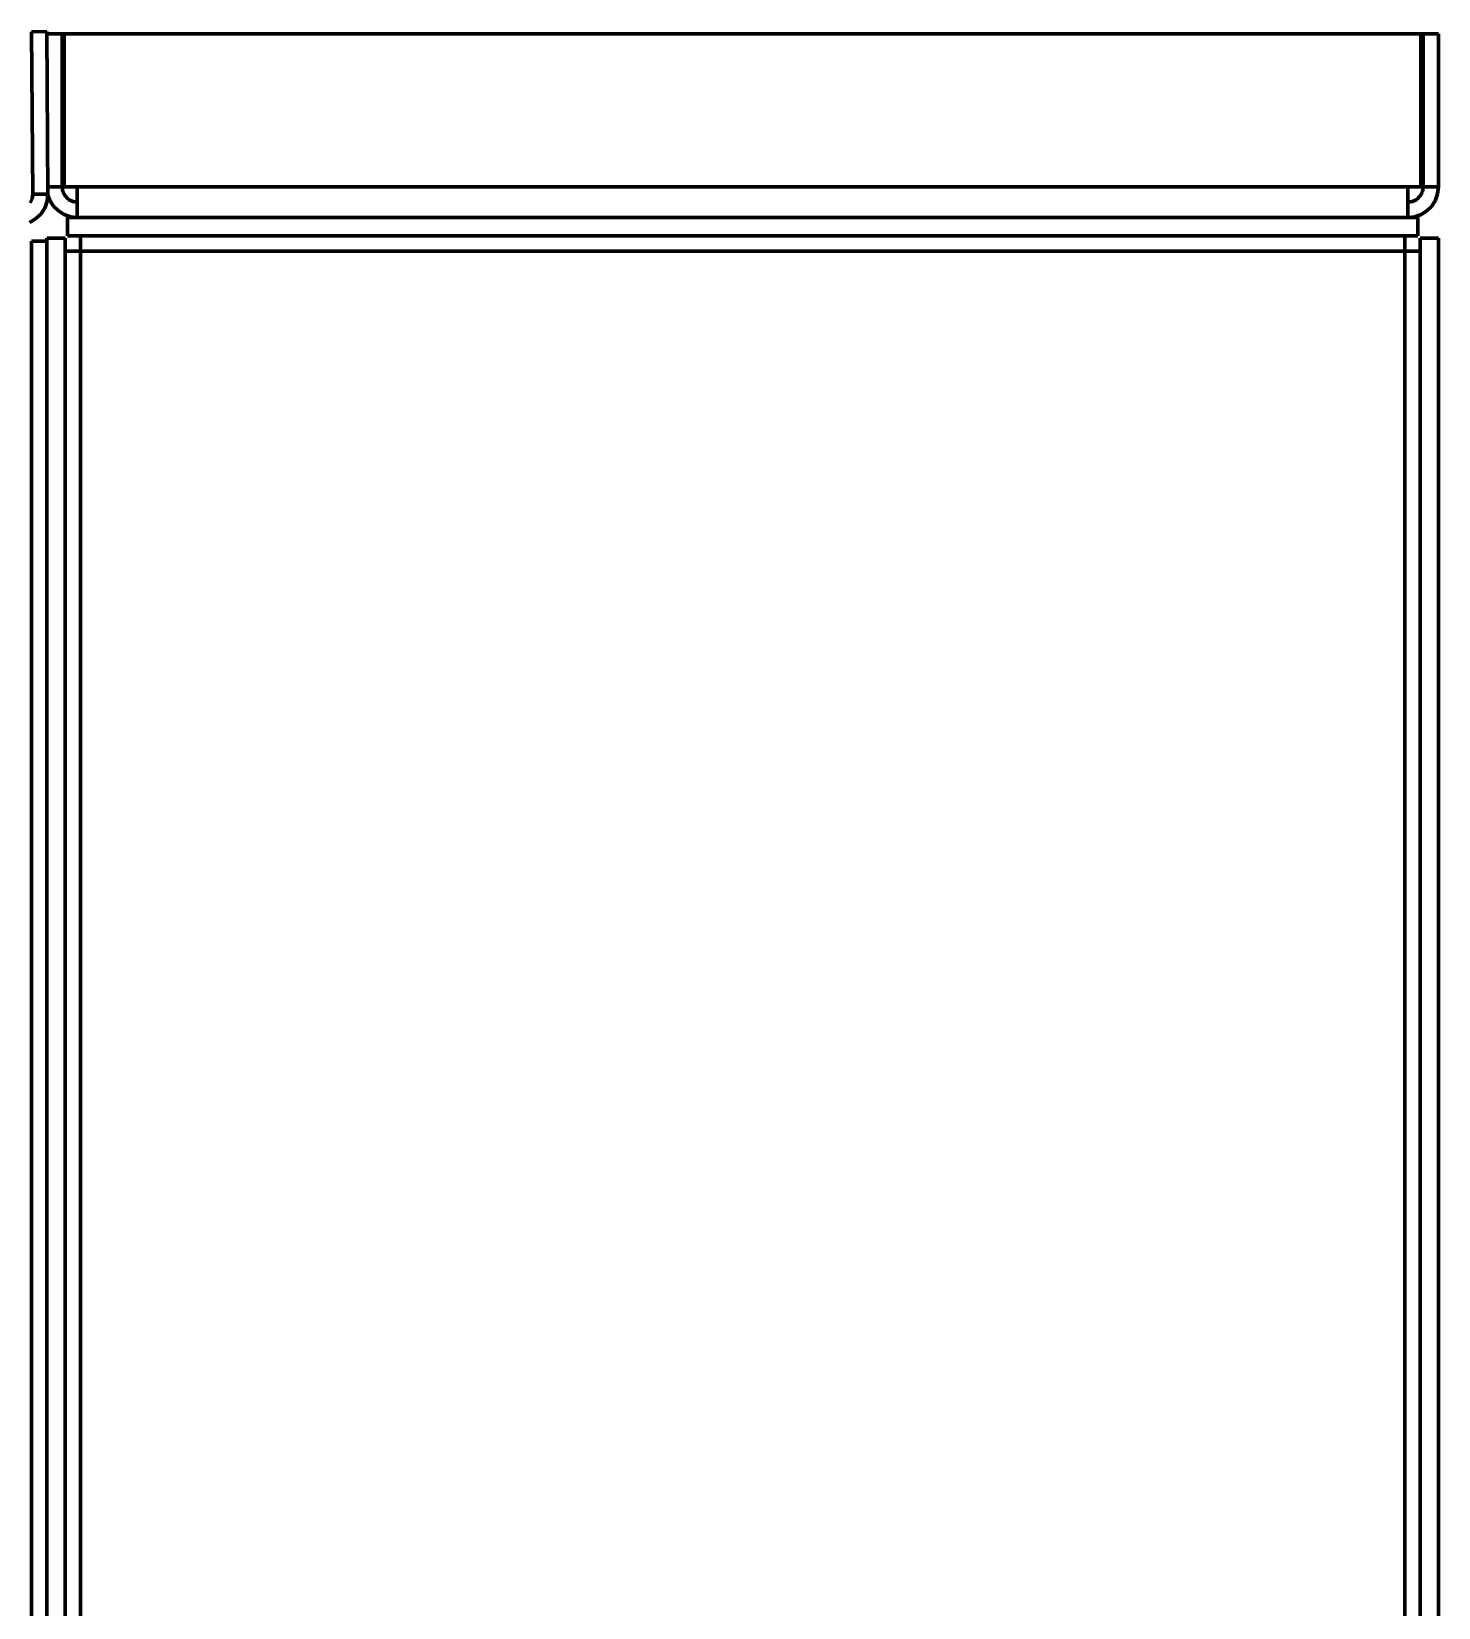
# Model space of a CAD drawing. Header units: millimetres. Extents: x 0 to 594, y 0 to 420.
# Drawn here: x 150.64 to 159.84, y 394.7 to 405 of the extents above; entities that cross this region are included whole.
import ezdxf

# ---------------------------------------------------------------- set-up
doc = ezdxf.new("R2010")
doc.units = ezdxf.units.MM

msp = doc.modelspace()

# ---------------------------------------------------------------- linework, layer by layer
at = {"color": 1, "lineweight": 70}
for p, q in [((150.636, 404.999), (150.736, 405)), ((150.636, 404.999), (150.644, 403.936)), ((150.736, 405), (150.744, 403.936)), ((150.836, 404.984), (150.737, 404.984)), ((150.836, 403.984), (150.836, 404.984)), ((150.836, 404.984), (150.851, 404.984)), ((150.851, 404.984), (150.851, 403.984)), ((159.722, 404.984), (150.851, 404.984)), ((159.722, 403.984), (159.722, 404.984)), ((159.722, 404.984), (159.736, 404.984)), ((159.736, 403.984), (159.736, 404.984)), ((159.736, 404.984), (159.836, 404.984)), ((159.836, 404.984), (159.836, 403.984)), ((150.851, 404.09), (150.836, 404.104)), ((159.736, 404.104), (159.722, 404.09)), ((150.644, 403.936), (150.64, 403.907)), ((150.644, 403.936), (150.744, 403.936)), ((150.744, 403.936), (150.739, 403.89)), ((150.757, 403.895), (150.742, 403.936)), ((150.836, 403.984), (150.743, 403.984)), ((150.841, 403.953), (150.836, 403.984)), ((150.856, 403.925), (150.841, 403.953)), ((150.851, 403.984), (150.936, 403.984)), ((150.878, 403.903), (150.856, 403.925)), ((150.936, 403.984), (150.936, 403.962)), ((159.636, 403.984), (150.936, 403.984)), ((150.936, 403.962), (150.936, 403.94)), ((150.936, 403.94), (150.936, 403.918)), ((159.636, 403.962), (159.636, 403.984)), ((159.636, 403.984), (159.722, 403.984)), ((159.636, 403.94), (159.636, 403.962)), ((159.636, 403.918), (159.636, 403.94)), ((159.695, 403.903), (159.717, 403.925)), ((159.717, 403.925), (159.732, 403.953)), ((159.732, 403.953), (159.736, 403.984)), ((159.736, 403.984), (159.836, 403.984)), ((159.831, 403.94), (159.817, 403.897)), ((159.836, 403.984), (159.831, 403.94)), ((150.64, 403.907), (150.627, 403.88)), ((150.723, 403.846), (150.697, 403.807)), ((150.739, 403.89), (150.723, 403.846)), ((150.781, 403.858), (150.757, 403.895)), ((150.813, 403.827), (150.781, 403.858)), ((150.851, 403.804), (150.813, 403.827)), ((150.906, 403.889), (150.878, 403.903)), ((150.936, 403.884), (150.906, 403.889)), ((150.936, 403.918), (150.936, 403.897)), ((150.936, 403.897), (150.936, 403.878)), ((150.936, 403.878), (150.936, 403.859)), ((150.936, 403.859), (150.936, 403.843)), ((150.936, 403.843), (150.936, 403.828)), ((150.936, 403.828), (150.936, 403.815)), ((159.636, 403.897), (159.636, 403.918)), ((159.636, 403.878), (159.636, 403.897)), ((159.636, 403.884), (159.667, 403.889)), ((159.636, 403.859), (159.636, 403.878)), ((159.636, 403.843), (159.636, 403.859)), ((159.636, 403.828), (159.636, 403.843)), ((159.636, 403.815), (159.636, 403.828)), ((159.667, 403.889), (159.695, 403.903)), ((159.761, 403.828), (159.723, 403.804)), ((159.793, 403.859), (159.761, 403.828)), ((159.817, 403.897), (159.793, 403.859)), ((150.663, 403.775), (150.623, 403.751)), ((150.697, 403.807), (150.663, 403.775)), ((150.892, 403.789), (150.851, 403.804)), ((150.871, 403.664), (150.871, 403.784)), ((150.871, 403.784), (159.702, 403.784)), ((150.936, 403.784), (150.892, 403.789)), ((150.936, 403.815), (150.936, 403.804)), ((150.936, 403.804), (150.936, 403.795)), ((150.936, 403.795), (150.936, 403.789)), ((150.936, 403.789), (150.936, 403.785)), ((150.936, 403.785), (150.936, 403.784)), ((159.636, 403.804), (159.636, 403.815)), ((159.636, 403.795), (159.636, 403.804)), ((159.636, 403.789), (159.636, 403.795)), ((159.681, 403.789), (159.636, 403.784)), ((159.636, 403.785), (159.636, 403.789)), ((159.636, 403.784), (159.636, 403.785)), ((159.723, 403.804), (159.681, 403.789)), ((159.702, 403.664), (159.702, 403.784)), ((150.636, 403.63), (150.636, 378.2)), ((150.636, 403.63), (150.736, 403.63)), ((150.856, 403.65), (150.736, 403.65)), ((150.736, 388.624), (150.736, 403.65)), ((150.736, 403.63), (150.736, 378.2)), ((150.856, 388.624), (150.856, 403.65)), ((150.871, 403.664), (159.702, 403.664)), ((150.956, 403.662), (150.956, 403.664)), ((150.956, 403.664), (150.956, 403.664)), ((150.956, 403.659), (150.956, 403.662)), ((150.956, 403.654), (150.956, 403.659)), ((150.956, 403.649), (150.956, 403.654)), ((150.956, 403.642), (150.956, 403.649)), ((150.956, 403.635), (150.956, 403.642)), ((150.956, 403.627), (150.956, 403.635)), ((150.956, 403.617), (150.956, 403.627)), ((150.956, 403.608), (150.956, 403.617)), ((159.616, 403.662), (159.616, 403.664)), ((159.616, 403.664), (159.616, 403.664)), ((159.616, 403.659), (159.616, 403.662)), ((159.616, 403.654), (159.616, 403.659)), ((159.616, 403.649), (159.616, 403.654)), ((159.616, 403.642), (159.616, 403.649)), ((159.616, 403.635), (159.616, 403.642)), ((159.616, 403.627), (159.616, 403.635)), ((159.616, 403.617), (159.616, 403.627)), ((159.616, 403.608), (159.616, 403.617)), ((159.716, 403.65), (159.716, 388.624)), ((159.716, 403.65), (159.836, 403.65)), ((159.836, 403.65), (159.836, 388.624)), ((150.857, 403.564), (150.856, 403.564)), ((150.859, 403.564), (150.857, 403.564)), ((150.862, 403.564), (150.859, 403.564)), ((150.866, 403.564), (150.862, 403.564)), ((150.872, 403.564), (150.866, 403.564)), ((150.878, 403.564), (150.872, 403.564)), ((150.886, 403.564), (150.878, 403.564)), ((150.894, 403.564), (150.886, 403.564)), ((150.903, 403.564), (150.894, 403.564)), ((150.913, 403.564), (150.903, 403.564)), ((150.923, 403.564), (150.913, 403.564)), ((150.934, 403.564), (150.923, 403.564)), ((150.945, 403.564), (150.934, 403.564)), ((150.956, 403.564), (150.945, 403.564)), ((150.956, 403.597), (150.956, 403.608)), ((150.956, 403.586), (150.956, 403.597)), ((150.956, 403.575), (150.956, 403.586)), ((150.956, 403.564), (150.956, 403.575)), ((150.956, 388.724), (150.956, 403.564)), ((150.956, 403.564), (159.616, 403.564)), ((159.616, 403.597), (159.616, 403.608)), ((159.616, 403.586), (159.616, 403.597)), ((159.616, 403.575), (159.616, 403.586)), ((159.616, 403.564), (159.616, 403.575)), ((159.616, 403.564), (159.628, 403.564)), ((159.616, 403.564), (159.616, 388.724)), ((159.628, 403.564), (159.639, 403.564)), ((159.639, 403.564), (159.649, 403.564)), ((159.649, 403.564), (159.66, 403.564)), ((159.66, 403.564), (159.67, 403.564)), ((159.67, 403.564), (159.679, 403.564)), ((159.679, 403.564), (159.687, 403.564)), ((159.687, 403.564), (159.695, 403.564)), ((159.695, 403.564), (159.701, 403.564)), ((159.701, 403.564), (159.707, 403.564)), ((159.707, 403.564), (159.711, 403.564)), ((159.711, 403.564), (159.714, 403.564)), ((159.714, 403.564), (159.716, 403.564)), ((159.716, 403.564), (159.716, 403.564)), ((150.636, 403.496), (150.636, 403.496))]:
    msp.add_line(p, q, dxfattribs=at)

doc.saveas('drawing.dxf')
